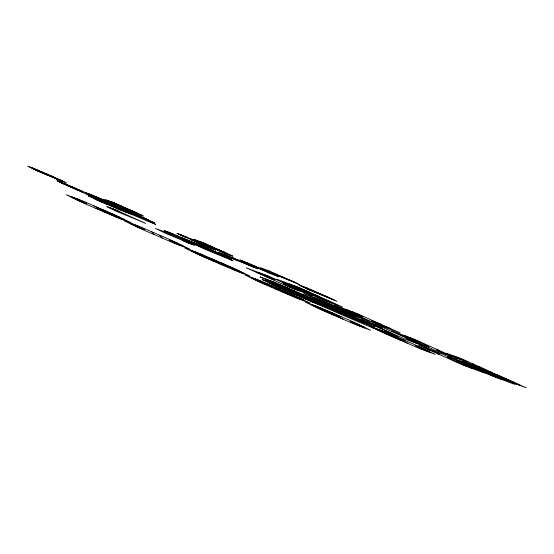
<?xml version="1.0" encoding="UTF-8"?>
<svg xmlns="http://www.w3.org/2000/svg" width="554" height="554" viewBox="0 0 554 554"><rect width="100%" height="100%" fill="white"/><g stroke="black" fill="none" stroke-linecap="round" stroke-linejoin="round"><path stroke-width="0.83" d="M105.232 200.576L89.796 194.156M117.884 204.516L114.304 203.076M122.732 206.628L109.671 201.192M125.675 208.906L138.791 214.315M130.55 210.998L136.513 213.463M185.105 240.145L199.371 246.045M196.227 242.195L211.725 248.594M189.98 242.237L229.598 258.171M207.037 244.515L203.429 243.074M211.912 246.627L198.796 241.191M213.179 248.206L228.677 254.605M346.742 313.398L342.344 313.245L292.547 290.898M371.291 323.952L372.6 324.367L366.54 321.417M417.072 342.781L415.763 342.372L421.823 345.315M447.452 354.131L446.143 353.715L452.196 356.665M428.789 349.754L430.098 350.17L424.045 347.226M85.614 192.598L114.228 204.405L154.49 222.819C121.361 210.319 90.136 193.291 57.007 180.784L127.143 212.604L155.757 224.418L145.377 219.412M86.888 194.191L96.001 197.598M97.269 199.198L88.155 195.791L118.03 209.204L127.143 212.604M115.495 206.005L124.608 209.412M116.762 207.605L125.876 211.005M194.038 244.002L222.653 255.809L233.033 260.816L204.426 249.002L164.164 230.589L173.277 233.996L223.546 255.256M222.653 255.809L231.766 259.217L201.885 245.81L192.771 242.403L203.152 247.403M256.287 272.339L265.193 275.587L259.133 272.644M264.916 276.211L272.506 279.043A23.026 0.602 23.4 0 0 263.69 274.348M293.447 287.297L285.85 284.465A23.026 0.602 23.4 0 0 294.666 289.16M302.075 291.169L293.17 287.921L299.222 290.864M344.166 309.492L353.071 312.74L347.019 309.797M352.794 313.363L360.384 316.202A23.026 0.602 23.4 0 0 351.575 311.5M307.74 296.57L275.248 282.561L260.055 276.882C298.121 294.077 335.779 312.387 374.836 327.255C337.878 309.963 300.78 292.879 262.174 279.548L279.472 287.886L311.964 301.895M381.325 324.457L373.735 321.618A23.026 0.602 23.4 0 0 382.544 326.313M389.954 328.328L381.048 325.073L387.101 328.016M282.817 289.133L325.046 304.908M311.75 301.819L357.538 318.917M309.451 292.193L294.07 285.698M336.79 308.467L352.164 314.97M481.952 369.615L466.572 363.112M482.167 371.429L497.547 377.932M138.971 213.872L134.788 212.286L139.553 214.599M141.561 215.118L139.663 214.398L141.831 215.451M179.074 234.384L180.971 235.097L178.803 234.051M181.664 235.63L185.846 237.216L181.082 234.896M166.325 231.634L168.222 232.355L166.061 231.302M168.922 232.881L173.097 234.467L168.34 232.154M106.894 200.389L135.508 212.203M109.491 201.642L138.105 213.449M89.049 195.237L146.27 218.858M91.645 196.49L148.867 220.111M196.026 240.388L224.633 252.202M198.616 241.641L227.23 253.455M266.086 270.4L294.603 282.173M268.676 271.654L297.193 283.426M242.022 261.038L270.636 272.845M244.619 262.284L273.226 274.098M300.067 285.545L328.681 297.353M302.664 286.792L332.137 299.022M306.217 288.502L334.734 300.275M226.143 256.509L183.886 238.594M227.008 256.924L194.219 243.552L199.281 245.983M266.716 280.095L314.208 299.686M271.044 282.18L318.571 301.791M268.829 282.755L316.32 302.352M316.514 302.442L364.006 322.04M273.157 284.839L320.69 304.451M320.842 304.527L368.368 324.138M251.758 278.253L303.613 299.949L256.087 280.338M33.323 168.908L41.654 172.488M61.93 180.715L45.809 173.506M35.92 170.154L39.708 171.782M110.357 202.058L124.054 208.2M112.954 203.311L119.179 206.102M61.764 183.076L77.948 190.341M93.778 198.498L107.469 204.648M96.375 199.752L102.601 202.542M211.143 247.86L194.96 240.595M224.218 254.757L237.915 260.906M252.832 266.571L236.703 259.355M226.815 256.01L233.04 258.801M96.458 197.923L100.059 199.357L91.957 195.839L96.154 197.792M113.999 202.944L111.95 202.044M203.124 242.943L201.074 242.043M192.924 242.597L188.734 240.671M31.876 167.758L61.757 181.165M29.597 166.906L59.479 180.313M61.182 182.342L76.681 188.741M193.602 244.958L182.301 240.263L186.386 242.264M191.324 244.106L187.183 242.382L188.665 243.116M109.907 207.771L114.076 209.502L112.566 208.761M107.628 206.919L118.965 211.607L114.844 209.613M294.666 293.558L319.561 304.735M194.066 251.433L243.989 273.835L190.264 250.02M42.256 172.758L47.021 175.05M39.978 171.906L42.146 172.952M159.843 235.284L162.28 238.082M151.72 231.78L154.157 234.584M182.211 237.846L183.478 239.446M177.335 235.748L178.61 237.347M316.286 307.352A13.282 0.346 23.4 0 1 334.962 315.732M311.964 305.268A22.139 0.582 23.4 0 1 343.085 319.236M332.85 313.065A13.282 0.346 23.4 0 1 314.97 305.683M340.973 316.569A22.139 0.582 23.4 0 1 311.168 304.271M364.761 328.037A13.282 0.346 23.4 0 1 363.971 327.04M360.966 326.618A22.139 0.582 23.4 0 1 359.643 324.956M238.892 270.761A13.282 0.346 23.4 0 1 220.222 262.381M243.22 272.845A22.139 0.582 23.4 0 1 212.099 258.877M183.637 246.745A13.282 0.346 23.4 0 1 182.848 245.747M179.842 245.325A22.139 0.582 23.4 0 1 178.52 243.663M282.706 292.138A13.282 0.346 23.4 0 1 300.593 299.52M274.583 288.634A22.139 0.582 23.4 0 1 304.388 300.94M272.471 285.975A13.282 0.346 23.4 0 1 254.591 278.593M280.594 289.472A22.139 0.582 23.4 0 1 250.796 277.173M130.045 222.978A13.282 0.346 23.4 0 1 130.834 223.975M133.839 224.398A22.139 0.582 23.4 0 1 135.162 226.06M195.534 253.157A13.282 0.346 23.4 0 1 214.211 261.536M191.213 251.073A22.139 0.582 23.4 0 1 222.334 265.041M271.661 283.094A13.282 0.346 23.4 0 0 289.548 290.476A22.139 0.582 23.4 0 1 319.346 302.782A13.282 0.346 23.4 0 0 337.227 310.164M267.866 281.674A22.139 0.582 23.4 0 0 297.671 293.98A13.282 0.346 23.4 0 1 315.551 301.362A22.139 0.582 23.4 0 0 345.35 313.668M299.783 296.639A13.282 0.346 23.4 0 1 317.664 304.021M291.66 293.142A22.139 0.582 23.4 0 1 321.459 305.441M287.429 287.817A13.282 0.346 23.4 0 1 269.549 280.428M295.552 291.314A22.139 0.582 23.4 0 1 265.754 279.015M339.339 312.823A22.139 0.582 23.4 0 1 369.144 325.129M347.462 316.327A13.282 0.346 23.4 0 1 365.349 323.709M376.72 329.457A22.139 0.582 23.4 0 1 407.841 343.425M381.041 331.541A13.282 0.346 23.4 0 1 399.718 339.921M405.729 340.765A22.139 0.582 23.4 0 1 375.924 328.46M397.606 337.261A13.282 0.346 23.4 0 1 379.725 329.879M429.516 352.226A13.282 0.346 23.4 0 1 428.727 351.229M425.721 350.807A22.139 0.582 23.4 0 1 424.399 349.145M404.517 335.606A30.117 0.789 23.4 0 1 416.04 341.749M409.074 337.31A40.74 1.066 23.4 0 1 424.669 345.62M286.667 283.683A40.74 1.066 23.4 0 1 337.199 305.046M295.289 287.554A30.117 0.789 23.4 0 1 332.642 303.35M318.079 296.065A23.026 0.602 23.4 0 1 289.513 283.994M350.945 313.107A30.117 0.789 23.4 0 1 313.599 297.318M359.574 316.978A40.74 1.066 23.4 0 1 309.042 295.614M328.162 304.596A23.026 0.602 23.4 0 1 356.721 316.666M371.097 323.12A23.026 0.602 23.4 0 1 379.912 327.823M417.259 343.612A23.026 0.602 23.4 0 1 408.45 338.909M471.724 368.285A30.117 0.789 23.4 0 1 460.201 362.136M467.167 366.582A40.74 1.066 23.4 0 1 451.572 358.265M428.602 348.93A23.026 0.602 23.4 0 1 437.411 353.625M447.639 354.962A23.026 0.602 23.4 0 1 438.83 350.26M473.545 367.558A23.026 0.602 23.4 0 1 502.104 379.629M490.581 373.486A23.026 0.602 23.4 0 1 462.015 361.409M514.798 382.641A21.26 0.554 23.4 0 1 488.434 371.499M509.05 380.065A14.169 0.374 23.4 0 1 491.474 372.634M453.934 356.014A14.169 0.374 23.4 0 1 459.363 358.902M456.974 357.15A21.26 0.554 23.4 0 1 465.111 361.485M482.686 368.916A21.26 0.554 23.4 0 1 474.549 364.58M485.726 370.051A14.169 0.374 23.4 0 1 480.297 367.164M499.611 376.969A14.169 0.374 23.4 0 1 517.187 384.4M493.863 374.386A21.26 0.554 23.4 0 1 520.227 385.536M103.778 211.836A13.282 0.346 23.4 0 1 121.658 219.218M95.655 208.332A22.139 0.582 23.4 0 1 125.46 220.637M120.343 217.549A13.282 0.346 23.4 0 1 101.666 209.17M124.664 219.633A22.139 0.582 23.4 0 1 93.543 205.666M71.861 196.864A13.282 0.346 23.4 0 1 72.657 197.868M75.663 198.284A22.139 0.582 23.4 0 1 76.985 199.952M213.733 249.113A16.828 0.443 23.4 0 1 190.084 238.497M191.352 240.09A16.828 0.443 23.4 0 1 214.003 249.445M208.304 246.101A16.828 0.443 23.4 0 1 230.956 255.449M255.422 267.817A16.828 0.443 23.4 0 1 231.773 257.201M64.527 181.968A16.828 0.443 23.4 0 1 40.878 171.352M110.163 202.653A16.828 0.443 23.4 0 1 87.518 193.304M59.167 181.83A16.828 0.443 23.4 0 1 82.823 192.439M81.556 190.846A16.828 0.443 23.4 0 1 58.904 181.49M87.117 193.727L104.935 201.469L87.117 193.727M106.264 203.027L127.323 212.182L106.264 203.027M36.813 169.6L27.7 166.193L38.081 171.2L66.695 183.007L36.813 169.6M113.847 202.75L104.734 199.35L115.114 204.35L143.728 216.164L113.847 202.75M115.793 209.966L106.68 206.566L117.067 211.566L145.674 223.38L115.793 209.966M202.972 242.749L193.858 239.349L223.74 252.756L232.853 256.163L202.972 242.749M186.019 236.745L176.906 233.338L206.787 246.752L215.901 250.152L186.019 236.745M81.355 200.409L66.168 194.738L83.474 203.076L115.966 217.085L131.153 222.763L113.847 214.426L81.355 200.409M164.67 231.904L155.556 228.497L165.937 233.504L194.551 245.311L164.67 231.904M227.708 255.456L218.595 252.049L228.975 257.049L257.589 268.863L227.708 255.456M248.975 263.399L239.861 259.992L269.736 273.399L278.856 276.806L248.975 263.399M269.479 271.058L260.366 267.651L270.747 272.658L299.361 284.465L269.479 271.058M307.02 287.907L297.907 284.5L308.287 289.507L336.894 301.314L307.02 287.907M139.539 226.524L124.345 220.852L141.651 229.19L174.143 243.199L189.336 248.871L172.031 240.533L139.539 226.524M269.009 276.335L246.225 267.817L289.347 287.173L312.137 295.684L269.009 276.335M299.389 287.678L276.605 279.168L319.727 298.523L342.517 307.034L299.389 287.678M199.911 253.621L184.724 247.95L202.023 256.28L234.522 270.297L249.709 275.968L232.403 267.63L199.911 253.621M326.507 302.138L303.724 293.627L346.852 312.982L369.636 321.493L326.507 302.138M356.887 313.488L334.104 304.977L377.232 324.332L400.016 332.843L356.887 313.488M260.29 280.719L245.097 275.04L262.402 283.378L294.894 297.394L310.088 303.066L292.782 294.728L260.29 280.719M384.012 327.947L361.229 319.436L404.351 338.785L427.134 347.303L384.012 327.947M414.392 339.29L391.602 330.78L434.731 350.135L457.514 358.646L414.392 339.29M463.047 359.421L447.861 353.743L476.613 366.644L491.8 372.323L463.047 359.421M320.662 307.816L305.476 302.138L322.774 310.475L355.273 324.492L370.46 330.163L353.154 321.826L320.662 307.816M385.418 332.005L370.231 326.334L387.53 334.664L420.022 348.681L435.215 354.352L417.91 346.015L385.418 332.005M441.51 353.75L418.727 345.239L461.849 364.594L484.639 373.105L441.51 353.75M471.89 365.1L449.107 356.589L492.229 375.944L515.012 384.455L471.89 365.1M497.547 374.899L482.361 369.227L511.113 382.128L526.3 387.807L497.547 374.899M311.424 301.334A61.362 1.607 23.4 0 0 398.575 337.656A61.362 1.607 23.4 0 0 317.047 300.739A61.362 1.607 23.4 0 0 311.424 301.334M108.549 204.461A16.828 0.443 23.4 0 0 132.198 214.294A16.828 0.443 23.4 0 0 109.547 204.059A16.828 0.443 23.4 0 0 108.549 204.461"/></g></svg>
